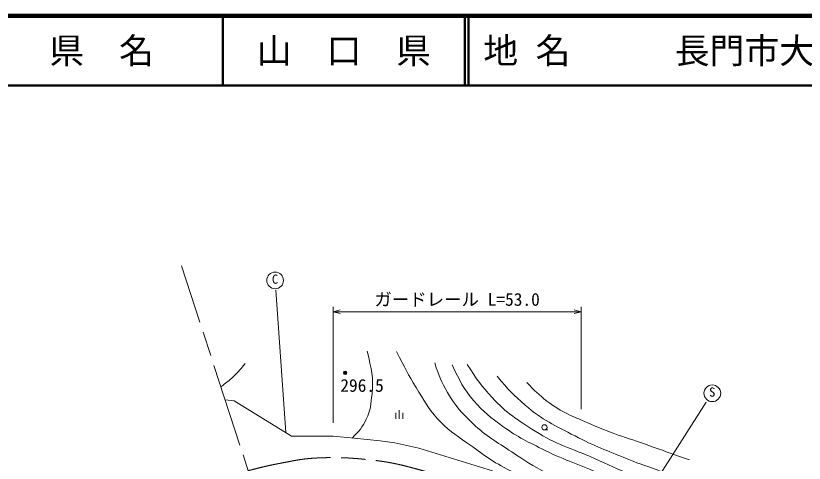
# Model space of a CAD drawing. Units: millimetres, scale not verified. Extents: x 40000 to 680000, y 20000 to 380000.
# Drawn here: x 303312 to 416414, y 315853 to 380000 of the extents above; entities that cross this region are included whole.
import ezdxf
from ezdxf.enums import TextEntityAlignment as Align

# ---------------------------------------------------------------- set-up
doc = ezdxf.new("R2010")
doc.units = ezdxf.units.MM
doc.header["$LTSCALE"] = 1000
doc.header["$PDMODE"] = 32
doc.header["$PDSIZE"] = 500
doc.linetypes.add('CHAIN', pattern=[18.5, 12, -1.5, 3.5, -1.5])
for name, color, linetype, lineweight in [('M-BMK', 2, 'CHAIN', 13), ('M-STR-HTXT', 7, 'Continuous', 13), ('M-TTL', 2, 'Continuous', 140), ('M-TTL-LINE', 7, 'Continuous', 50), ('M-TTL-TXT', 7, 'Continuous', 13)]:
    doc.layers.add(name, color=color, linetype=linetype, lineweight=lineweight)
doc.styles.add('ＭＳ ゴシック', font='')
doc.styles.get('ＭＳ ゴシック').set_extended_font_data('MS Gothic')

msp = doc.modelspace()

# ---------------------------------------------------------------- linework, layer by layer
at = {"layer": 'M-BMK'}
msp.add_line((346891, 283275), (327103, 344150), dxfattribs=at)
msp.add_open_spline([(336649, 314784), (338828, 315348), (339450, 315500), (341270, 315847), (343336, 316241), (344499, 316516), (346600, 316607), (349407, 316728), (350994, 316655), (353789, 316372), (357514, 315995), (358892, 315545), (363167, 314385)], degree=3, knots=[0, 0, 0, 0, 1, 1, 1, 2, 2, 2, 3, 3, 3, 4, 4, 4, 4], dxfattribs=at)
at = {"layer": 'M-STR-HTXT'}
for p, q in [((342031, 320248), (340628, 340642)), ((348840, 321626), (348840, 338266)), ((384402, 323589), (384402, 338266)), ((348840, 337574), (349840, 337824)), ((348840, 337574), (384402, 337574)), ((348840, 337574), (349840, 337324)), ((384402, 337574), (383402, 337824)), ((384402, 337574), (383402, 337324)), ((333345, 324947), (334661, 324783)), ((334661, 324783), (342875, 319728)), ((391437, 307481), (402361, 324626)), ((357813, 322210), (357813, 323085)), ((358313, 322210), (358313, 323460)), ((358813, 322210), (358813, 323085)), ((379153, 320622), (379653, 320622)), ((342875, 319728), (346126, 319745)), ((346126, 319745), (348840, 319713)), ((348840, 319713), (351860, 319422)), ((351860, 319422), (355564, 319050)), ((355564, 319050), (357696, 318784)), ((357696, 318784), (361113, 318008)), ((361113, 318008), (371693, 314777))]:
    msp.add_line(p, q, dxfattribs=at)
for centre, radius in [((340513, 342065), 1200), ((350569, 328818), 150), ((350569, 328818), 120), ((350569, 328818), 90), ((350569, 328818), 60), ((350569, 328818), 30), ((350569, 328818), 20), ((403230, 325878), 1200), ((379153, 320997), 375)]:
    msp.add_circle(centre, radius, dxfattribs=at)
for points, knots in [([(351568, 319450), (352588, 320498), (353018, 320971), (353592, 322161), (354224, 323472), (354248, 324350), (354416, 325796), (354692, 328190), (354314, 329265), (353725, 331926)], [0, 0, 0, 0, 1, 1, 1, 2, 2, 2, 3, 3, 3, 3]), ([(357923, 331872), (359186, 329382), (359545, 328654), (360758, 326693), (361870, 324894), (362397, 323794), (363811, 322222), (365228, 320647), (366283, 320015), (368009, 318787), (370382, 317099), (371681, 316068), (374279, 314753), (375523, 314123), (375977, 313888), (377521, 313260)], [0, 0, 0, 0, 1, 1, 1, 2, 2, 2, 3, 3, 3, 4, 4, 4, 5, 5, 5, 5]), ([(332739, 326810), (333492, 327363), (333715, 327545), (334296, 328068), (335118, 328806), (335368, 329133), (336223, 330139)], [0, 0, 0, 0, 1, 1, 1, 2, 2, 2, 2]), ([(363402, 330236), (364067, 328260), (364350, 327553), (365256, 325984), (366384, 324031), (367273, 323065), (368909, 321513), (370856, 319667), (372228, 318953), (374470, 317479), (376377, 316225), (377407, 315423), (379486, 314480), (381442, 313592), (382693, 313501), (384720, 312790), (387070, 311965), (388450, 311633), (390679, 310521), (392903, 309412), (394273, 308879), (396107, 307202), (397330, 306083), (398137, 305466), (398869, 303979), (399133, 303443), (399179, 303092), (399257, 302501), (399336, 301902), (399316, 301651), (399262, 300954)], [0, 0, 0, 0, 1, 1, 1, 2, 2, 2, 3, 3, 3, 4, 4, 4, 5, 5, 5, 6, 6, 6, 7, 7, 7, 8, 8, 8, 9, 9, 9, 10, 10, 10, 10]), ([(365904, 329958), (367061, 327540), (367488, 326594), (369012, 324805), (370421, 323152), (371420, 322395), (373183, 321125), (375388, 319537), (376806, 318911), (379234, 317691), (382278, 316162), (384163, 315697), (387249, 314256), (390524, 312727), (392291, 311730), (395509, 310085), (398231, 308693), (400048, 308365), (402460, 306487), (404725, 304723), (405665, 303339), (407449, 301089), (409199, 298882), (410054, 297542), (411538, 295147), (412883, 292975), (413794, 291811), (414700, 289422), (415674, 286852), (415520, 285212), (415954, 282498), (416273, 280502), (416308, 279362), (416663, 277373), (417003, 275459), (417234, 274378), (417907, 272555), (418129, 271954), (418479, 271706), (418634, 271085), (418785, 270482), (418761, 270180), (418700, 269495)], [0, 0, 0, 0, 1, 1, 1, 2, 2, 2, 3, 3, 3, 4, 4, 4, 5, 5, 5, 6, 6, 6, 7, 7, 7, 8, 8, 8, 9, 9, 9, 10, 10, 10, 11, 11, 11, 12, 12, 12, 13, 13, 13, 14, 14, 14, 14]), ([(368065, 330016), (369506, 327742), (370075, 326960), (371664, 325255), (373739, 323027), (375232, 322082), (377806, 320457), (380900, 318504), (382971, 318025), (386311, 316531), (390220, 314784), (392402, 313786), (396370, 312179), (399806, 310788), (401983, 310590), (405257, 308853), (407505, 307660), (408564, 306640), (410518, 305009), (413213, 302762), (414556, 301298), (416897, 298685), (419015, 296322), (420181, 294945), (421859, 292252), (423615, 289433), (424290, 287628), (425205, 284435), (425661, 282843), (425651, 281886), (425804, 280237), (425973, 278434), (425838, 277412), (425914, 275603), (425990, 273791), (425941, 272765), (426186, 270968), (426376, 269576), (426546, 268787), (427058, 267479), (427316, 266822), (427296, 266206), (427931, 265898), (428725, 265513), (429334, 265930), (430166, 266225), (431692, 266766), (432375, 267506), (433546, 268624), (435195, 270197), (435654, 271489), (437090, 273258), (438023, 274408), (438494, 275103), (439544, 276148), (439896, 276499), (440063, 276752), (440501, 276988), (440915, 277212), (441143, 277252), (441656, 277333)], [0, 0, 0, 0, 1, 1, 1, 2, 2, 2, 3, 3, 3, 4, 4, 4, 5, 5, 5, 6, 6, 6, 7, 7, 7, 8, 8, 8, 9, 9, 9, 10, 10, 10, 11, 11, 11, 12, 12, 12, 13, 13, 13, 14, 14, 14, 15, 15, 15, 16, 16, 16, 17, 17, 17, 18, 18, 18, 19, 19, 19, 20, 20, 20, 20]), ([(372359, 328317), (374035, 326303), (374681, 325647), (376393, 324173), (378879, 322034), (380622, 321265), (383535, 319757), (386364, 318293), (388047, 317669), (391004, 316486), (393719, 315399), (395287, 314914), (398038, 313923), (400972, 312867), (401900, 312541), (405561, 311252)], [0, 0, 0, 0, 1, 1, 1, 2, 2, 2, 3, 3, 3, 4, 4, 4, 5, 5, 5, 5]), ([(376611, 327444), (377809, 326136), (378294, 325725), (379501, 324773), (381692, 323044), (383274, 322580), (385825, 321447), (389224, 319937), (391268, 319437), (394766, 318176), (396788, 317447), (397424, 317218), (399946, 316322)], [0, 0, 0, 0, 1, 1, 1, 2, 2, 2, 3, 3, 3, 4, 4, 4, 4])]:
    msp.add_open_spline(points, degree=3, knots=knots, dxfattribs=at)
msp.add_point((350569, 328818), dxfattribs=at)
at = {"layer": 'M-TTL'}
msp.add_line((680000, 380000), (40000, 380000), dxfattribs=at)
at = {"layer": 'M-TTL-LINE'}
for p, q in [((333000, 380000), (333000, 370000)), ((367750, 380000), (367750, 370000)), ((368250, 380000), (368250, 370000)), ((40000, 370000), (680000, 370000))]:
    msp.add_line(p, q, dxfattribs=at)

# ---------------------------------------------------------------- texts
at = {"layer": 'M-STR-HTXT', "style": 'ＭＳ ゴシック'}
for s, p in [('C', (340049, 342902)), ('S', (402766, 326715))]:
    msp.add_text(s, height=1320, dxfattribs=at).set_placement(p, align=Align.TOP_LEFT)
msp.add_text('ガードレール L=53.0', height=1833, dxfattribs=at).set_placement((366621, 337874), align=Align.BOTTOM_CENTER)
msp.add_text('296.5', height=1833, dxfattribs=at).set_placement((352983, 327004), align=Align.MIDDLE_CENTER)
at = {"layer": 'M-TTL-TXT', "style": 'ＭＳ ゴシック'}
for s, p in [('県\u3000名', (315625, 375000)), ('山\u3000口\u3000県', (350375, 375000))]:
    msp.add_text(s, height=3666, dxfattribs=at).set_placement(p, align=Align.MIDDLE_CENTER)
msp.add_text('地 名      長門市大字俵山\u3000長門市日置中', height=3666, dxfattribs=at).set_placement((370380, 375000), align=Align.MIDDLE_LEFT)

doc.saveas('drawing.dxf')
